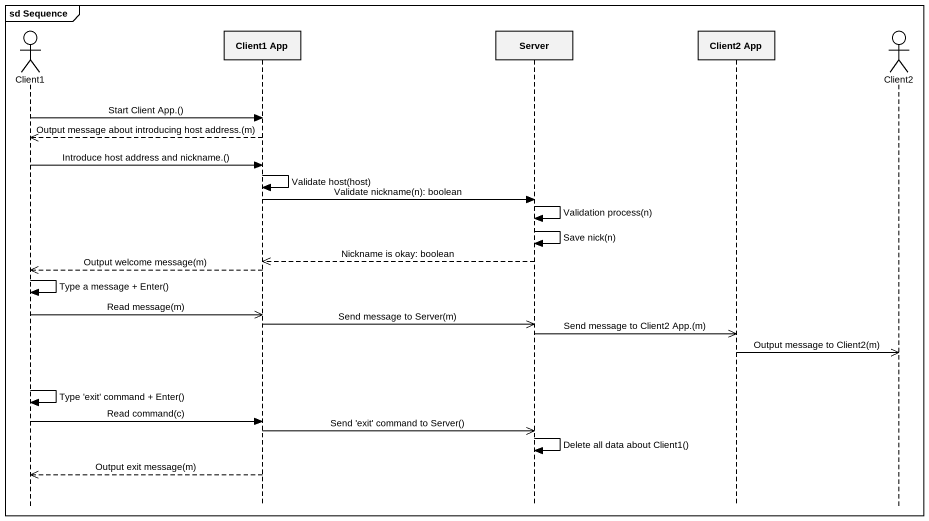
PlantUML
@startuml
mainframe sd Sequence
hide footbox
actor Client1
participant "Client1 App" as Client1_App
participant Server
participant "Client2 App" as Client2_App
actor Client2

Client1 -> Client1_App : Start Client App.()
Client1_App -->> Client1 : Output message about introducing host address.(m)
Client1 -> Client1_App : Introduce host address and nickname.()
Client1_App -> Client1_App : Validate host(host)
Client1_App -> Server : Validate nickname(n): boolean
Server -> Server : Validation process(n)
Server -> Server : Save nick(n)
Server -->> Client1_App : Nickname is okay: boolean
Client1_App -->> Client1 : Output welcome message(m)
Client1 -> Client1 : Type a message + Enter()
Client1 ->> Client1_App : Read message(m)
Client1_App ->> Server : Send message to Server(m)
Server ->> Client2_App : Send message to Client2 App.(m)
Client2_App ->> Client2 : Output message to Client2(m)
Client1 -> Client1 : Type 'exit' command + Enter()
Client1 -> Client1_App : Read command(c)
Client1_App ->> Server : Send 'exit' command to Server()
Server -> Server : Delete all data about Client1()
Client1_App -->> Client1 : Output exit message(m)
@enduml
